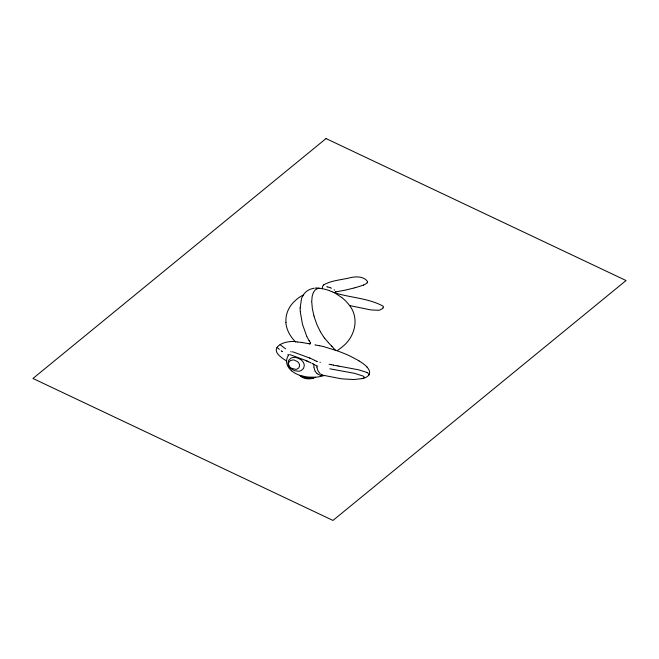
<?xml version="1.0" encoding="UTF-8"?>
<svg xmlns="http://www.w3.org/2000/svg" width="659" height="659" viewBox="0 0 659 659"><rect width="100%" height="100%" fill="white"/><g stroke="black" fill="none" stroke-linecap="round" stroke-linejoin="round"><path stroke-width="0.99" d="M300.158 307.934L300.174 309.475M300.158 307.918L301.493 298.749A43.288 26.887 0.4 0 1 302.003 297.39L304.376 293.494A19.045 11.829 0.4 0 1 308.544 290.084A14.605 9.069 0.4 0 1 313.264 288.395L314.022 288.255M312.745 363.735L313.808 364.262L313.882 367.038M313.346 292.555L312.152 296.418L311.74 301.369M383.159 307.275L383.332 306.287C368.348 297.917 349.624 297.819 333.553 292.423M313.478 292.283L315.224 289.935L317.531 288.56A5.181 3.221 0.4 0 1 317.86 288.453L318.412 288.321M288.724 354.88L287.464 357.137A25.775 16.005 0.4 0 0 291.583 370.819L291.64 370.86M367.178 282.727L367.533 282.176A2.751 1.713 0.4 0 0 367.574 281.591C363.892 276.253 356.264 276.335 350.473 277.645C341.593 279.968 331.724 280.232 323.676 284.902M337.367 350.514L337.927 350.143A63.116 39.211 0.4 0 0 342.433 346.692C355.069 337.013 359.789 317.819 349.163 305.026A58.462 36.319 0.4 0 0 341.708 297.481M303.222 295.059L301.723 295.858A41.344 25.676 0.4 0 0 296.937 299.112L293.675 302.086A52.341 32.505 0.4 0 0 291.418 304.722L291.097 305.142A59.648 37.052 0.4 0 0 286.014 322.416M314.615 377.607L315.562 377.245M363.554 285.075L355.654 287.596M324.253 375.482L323.05 375.852A25.586 15.89 0.4 0 1 315.472 377.22L308.923 377.105A38.387 23.839 0.4 0 1 305.9 376.75L300.397 375.531A25.503 15.841 0.4 0 1 291.797 370.992L291.772 370.968M362.878 378.455L362.236 378.62L363.315 378.332A10.997 6.829 0.4 0 0 368.851 375.053M355.201 287.711L354.756 287.826M353.875 288.041L354.311 287.934M353.413 288.156L345.876 289.985M362.203 378.62L353.817 379.535L342.935 378.917A80.11 49.763 0.4 0 1 340.102 378.563L324.014 375.424M345.365 290.108L335.25 292.011M318.701 288.271L318.997 288.23A32.777 20.363 0.4 0 1 327.548 289.985L329.129 290.561M323.742 375.465L320.694 375.416M318.981 288.222L318.338 288.156M315.051 288.123L316.378 288.065M316.699 288.065L318 288.131M297.431 342.021C287.835 339.426 266.73 346.189 281.195 357.277A44.268 27.497 0.4 0 0 286.607 360.943M297.703 342.037L301.74 342.433M292.365 351.84L292.769 351.89A6.491 4.028 0.4 0 1 293.173 351.964L309.796 358.059M301.525 342.408L309.648 343.833M315.785 345.052L319.327 345.678M314.986 344.912L315.406 344.986M326.782 286.739L327.688 286.929M338.957 366.132L337.235 365.819M339.064 366.157L358.521 369.79L367.063 372.492M337.128 365.803L334.871 365.383M319.203 345.654L319.706 345.753M333.47 365.119L334.113 365.243M333.363 365.102L332.177 364.872M320.101 345.827L323.569 346.593M329.879 368.818L354.46 373.315L363.06 376.05A5.157 3.204 0.4 0 1 363.883 376.651A2.249 1.4 0.4 0 1 364.139 377.014M331.205 364.682L331.741 364.789M330.456 364.534L331.049 364.649M330.077 364.452L329.055 364.246M349.534 305.537L369.304 309.623A55.076 34.21 0.4 0 0 371.89 310.018L379.254 310.274L382.912 308.428A2.587 1.606 0.4 0 0 382.978 307.432M296.319 357.557L300.693 359.517M310.241 343.973L309.854 343.883M320.398 375.358L317.193 373.76M305.356 378.464L304.73 378.291A9.473 5.882 0.4 0 1 300.652 376.001A5.758 3.575 0.4 0 0 300.183 375.581L300.026 375.465M320.356 362.31L319.944 362.211M317.745 366.14L316.691 365.86L316.913 367.327M323.091 375.193L320.776 374.131M309.178 343.718L309.195 343.718A1.376 0.857 0.4 0 0 310.43 342.705M316.913 361.437L317.35 361.552M327.968 287.003L330.077 287.695M323.989 346.708L336.897 350.728A123.628 76.79 0.4 0 1 350.003 356.025L359.015 360.827M290.685 351.733L290.792 351.766A1.161 0.725 0.4 0 0 291.262 351.89M329.541 290.718L330.793 291.212M316.839 361.404L316.444 361.247M330.398 287.826L331.403 288.263M331.213 291.377L332.408 291.888M287.728 354.797L287.876 354.855A1.194 0.741 0.4 0 0 288.395 355.003M305.035 360.185L290.627 354.855A5.033 3.13 0.4 0 0 289.606 354.674M305.331 360.316L306.13 360.662M316.18 365.663L314.063 364.443M309.681 358.01L310.447 358.348M306.377 360.77L305.891 360.555M310.29 358.274L314.549 360.234M306.237 360.712L306.839 360.975M306.946 361.017L307.506 361.272M307.415 361.231L308.148 361.56M332.779 292.052L333.454 292.374M308.099 361.536L308.585 361.758M308.321 361.634L310.018 362.425M316.205 361.148L314.813 360.399M310.471 362.631L311.106 362.936M312.152 363.447L312.885 363.801M367.195 372.566L368.406 373.431M335.983 293.7L341.7 297.489M285.553 348.817L280.124 344.665M282.431 351.601L281.928 351.263M281.863 351.222L281.278 350.81M334.064 289.746L334.558 290.125M279.342 349.394L276.994 347.351M300.718 376.058L301.575 376.561A8.246 5.124 0.4 0 0 302.778 376.997L305.018 377.533A22.365 13.897 0.4 0 0 309.013 378.035A17.917 11.129 0.4 0 0 310.735 378.101L313.964 377.895A9.473 5.882 0.4 0 1 305.356 378.464M316.954 373.546L315.208 371.33M319.994 373.513L318.223 371.239M335.324 350.011L333.849 348.438M295.702 342.029C290.397 336.831 286.401 329.937 285.874 322.416M331.419 345.835L332.111 346.568M331.189 345.596L328.487 342.746M332.012 346.453L333.536 348.092M328.231 342.466L324.623 338.199M310.521 342.688L309.491 341.28M324.681 338.281L323.684 336.947M323.454 336.617L320.48 331.938M309.466 341.238L309.071 340.637M309.03 340.571L306.962 336.79M320.29 331.601L316.946 324.656L314.31 317.177M315.035 371.009L313.931 367.392M317.935 370.688L316.971 367.648M306.797 336.436L302.473 324.302L300.298 311.896M314.178 316.74L313.956 315.925M313.906 315.776L312.341 308.527L311.748 301.83M300.265 311.468L300.191 310.068M366.948 367.079A21.698 13.477 0.4 0 1 369.271 370.556L369.427 371.206A12.159 7.554 0.4 0 1 369.435 373.637L369.279 374.04A9.72 6.038 0.4 0 1 368.743 375.02M358.924 360.893A45.817 28.461 0.4 0 1 367.079 367.03M322.506 288.716A7.875 4.893 0.4 0 1 323.726 284.927M367.261 282.76A12.999 8.073 0.4 0 1 363.521 285.042M300.702 359.517A15.569 9.671 0.4 0 1 304.277 365.63L303.552 368.43L301.081 370.589A5.396 3.353 0.4 0 1 298.214 371.231L294.672 370.704L291.426 368.966A14.49 8.995 0.4 0 1 289.507 366.997A16.607 10.313 0.4 0 1 288.065 363.06L288.691 360.3L290.767 358.282A5.807 3.608 0.4 0 1 296.311 357.557M334.739 292.991A1.615 0.997 0.4 0 1 334.706 292.67M335.555 291.896A1.318 0.816 0.4 0 1 335.901 291.863M364.295 377.607A2.603 1.615 0.4 0 1 362.499 378.439M368.925 374.32A2.348 1.458 0.4 0 1 368.793 374.955M288.56 363.331A10.042 6.236 0.4 0 1 288.864 362.252L290.364 360.613L292.901 359.946A3.517 2.183 0.4 0 1 294.276 360.078L297.448 361.61A10.89 6.763 0.4 0 1 299.598 365.687L298.856 367.92L296.739 369.246A3.46 2.15 0.4 0 1 295.924 369.394L291.426 368.266A9.91 6.153 0.4 0 1 288.527 363.76M326.032 138.563L32.95 378.472L332.968 520.437L626.05 280.528L326.032 138.563"/></g></svg>
